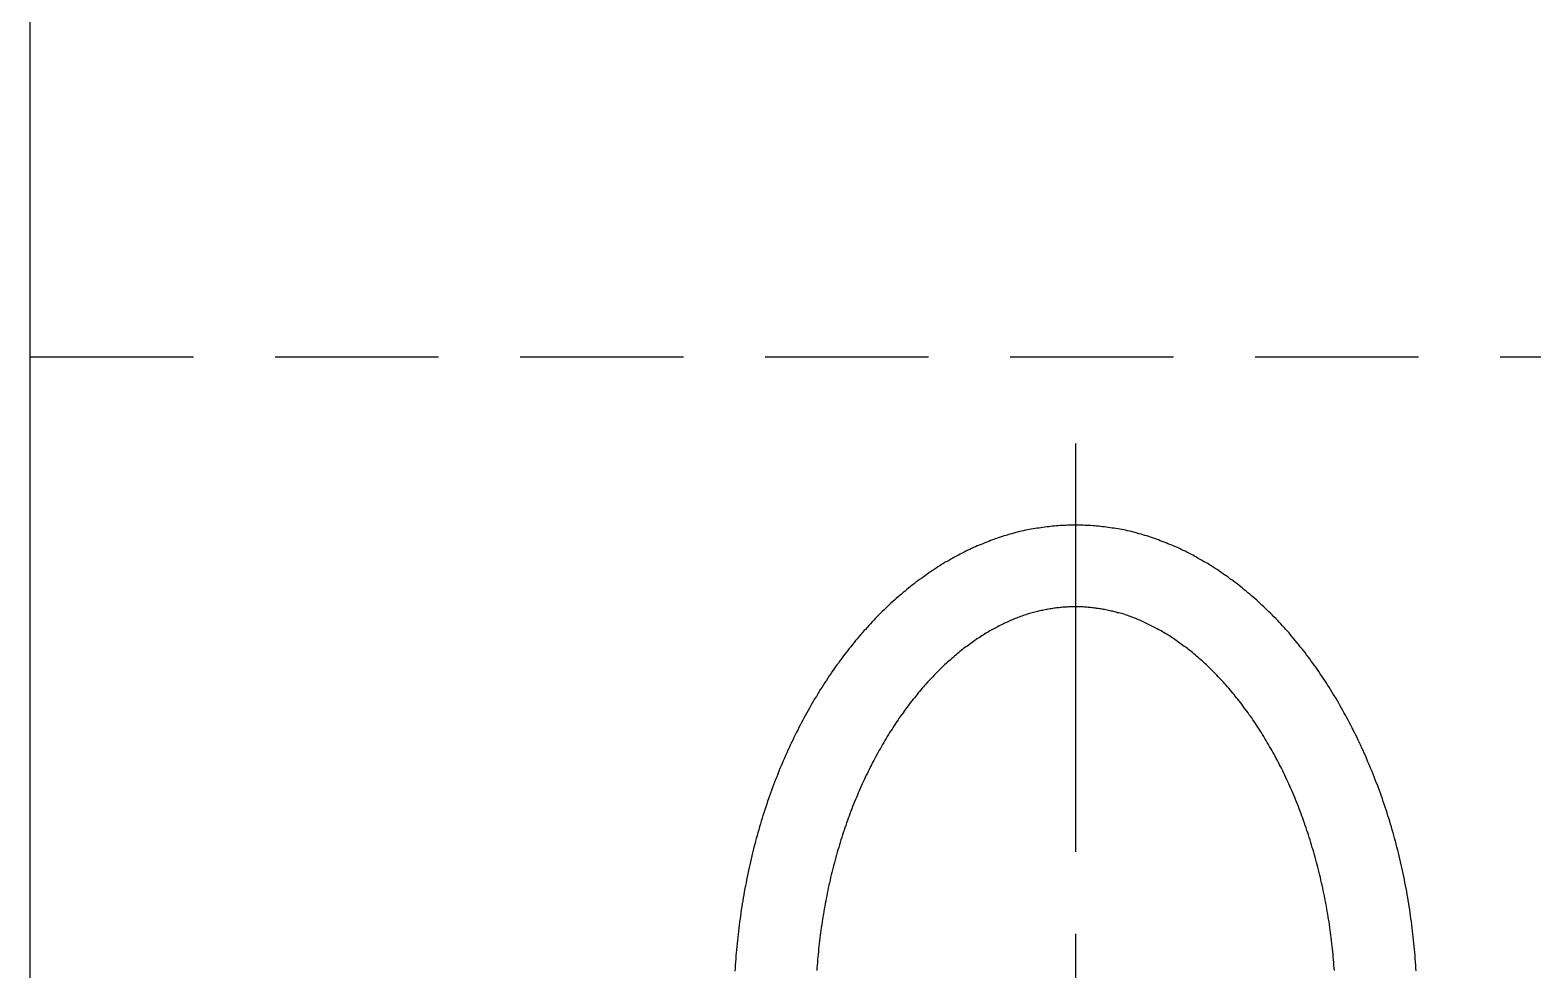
# Model space of a CAD drawing. Extents: x -133.5 to -66.3, y 10.7 to 61.2.
# Drawn here: x -123.849 to -119.249, y 46.281 to 49.156 of the extents above; entities that cross this region are included whole.
import ezdxf

# ---------------------------------------------------------------- set-up
doc = ezdxf.new("R2010")
doc.units = 0
doc.linetypes.add('CENTER', pattern=[2, 1.25, -0.25, 0.25, -0.25])
doc.linetypes.add('DASHED', pattern=[0.75, 0.5, -0.25])
doc.layers.get('0').update_dxf_attribs({"linetype": 'CONTINUOUS'})
doc.layers.add('CENTER', color=1, linetype='CENTER')

msp = doc.modelspace()

# ---------------------------------------------------------------- linework, layer by layer
at = {"color": 7, "linetype": 'CONTINUOUS'}
msp.add_line((-123.8485, 43.4057), (-123.8485, 57.9057), dxfattribs=at)
at = {"color": 3, "linetype": 'DASHED'}
msp.add_line((-123.8485, 48.1557), (-117.2485, 48.1557), dxfattribs=at)
at = {"color": 3, "linetype": 'CONTINUOUS'}
for points in [[(-120.6486, 47.6415, 0), (-120.6544, 47.6415, 0), (-120.6602, 47.6415, 0), (-120.666, 47.6415, 0), (-120.6719, 47.6415, 0), (-120.6777, 47.6405, 0), (-120.6836, 47.6405, 0), (-120.6894, 47.6405, 0), (-120.6953, 47.6405, 0), (-120.7012, 47.6395, 0), (-120.7071, 47.6395, 0), (-120.713, 47.6385, 0), (-120.7189, 47.6385, 0), (-120.7248, 47.6375, 0), (-120.7307, 47.6365, 0), (-120.7366, 47.6365, 0), (-120.7425, 47.6355, 0), (-120.7485, 47.6345, 0), (-120.7544, 47.6335, 0), (-120.7603, 47.6325, 0), (-120.7663, 47.6315, 0), (-120.7722, 47.6305, 0), (-120.7782, 47.6295, 0), (-120.7841, 47.6285, 0), (-120.79, 47.6275, 0), (-120.796, 47.6265, 0), (-120.8019, 47.6255, 0), (-120.8079, 47.6235, 0), (-120.8138, 47.6225, 0), (-120.8198, 47.6215, 0), (-120.8257, 47.6195, 0), (-120.8316, 47.6185, 0), (-120.8376, 47.6165, 0), (-120.8435, 47.6145, 0), (-120.8494, 47.6135, 0), (-120.8554, 47.6115, 0), (-120.8613, 47.6095, 0), (-120.8672, 47.6085, 0), (-120.8731, 47.6065, 0), (-120.879, 47.6045, 0), (-120.8849, 47.6025, 0), (-120.8908, 47.6005, 0), (-120.8967, 47.5985, 0), (-120.9026, 47.5965, 0), (-120.9085, 47.5945, 0), (-120.9143, 47.5915, 0), (-120.9202, 47.5895, 0), (-120.926, 47.5875, 0), (-120.9319, 47.5845, 0), (-120.9377, 47.5825, 0), (-120.9435, 47.5805, 0), (-120.9493, 47.5775, 0), (-120.9551, 47.5745, 0), (-120.9609, 47.5725, 0), (-120.9667, 47.5695, 0), (-120.9725, 47.5665, 0), (-120.9782, 47.5645, 0), (-120.984, 47.5615, 0), (-120.9898, 47.5585, 0), (-120.9955, 47.5555, 0), (-121.0013, 47.5525, 0), (-121.0071, 47.5495, 0), (-121.0128, 47.5465, 0), (-121.0185, 47.5435, 0), (-121.0243, 47.5405, 0), (-121.03, 47.5375, 0), (-121.0357, 47.5335, 0), (-121.0414, 47.5305, 0), (-121.0471, 47.5275, 0), (-121.0528, 47.5235, 0), (-121.0585, 47.5205, 0), (-121.0642, 47.5165, 0), (-121.0699, 47.5135, 0), (-121.0756, 47.5095, 0), (-121.0812, 47.5055, 0), (-121.0869, 47.5015, 0), (-121.0925, 47.4985, 0), (-121.0981, 47.4945, 0), (-121.1037, 47.4905, 0), (-121.1093, 47.4865, 0), (-121.1149, 47.4825, 0), (-121.1205, 47.4785, 0), (-121.1261, 47.4745, 0), (-121.1316, 47.4705, 0), (-121.1372, 47.4665, 0), (-121.1427, 47.4615, 0), (-121.1483, 47.4575, 0), (-121.1538, 47.4535, 0), (-121.1593, 47.4485, 0), (-121.1647, 47.4445, 0), (-121.1702, 47.4395, 0), (-121.1757, 47.4355, 0), (-121.1811, 47.4305, 0), (-121.1865, 47.4265, 0), (-121.1919, 47.4215, 0), (-121.1973, 47.4165, 0), (-121.2027, 47.4115, 0), (-121.2081, 47.4075, 0), (-121.2134, 47.4025, 0), (-121.2188, 47.3975, 0), (-121.2241, 47.3925, 0), (-121.2294, 47.3875, 0), (-121.2347, 47.3825, 0), (-121.2399, 47.3775, 0), (-121.2452, 47.3715, 0), (-121.2504, 47.3665, 0), (-121.2556, 47.3615, 0), (-121.2608, 47.3565, 0), (-121.266, 47.3505, 0), (-121.2711, 47.3455, 0), (-121.2763, 47.3395, 0), (-121.2814, 47.3345, 0), (-121.2865, 47.3285, 0), (-121.2916, 47.3225, 0), (-121.2966, 47.3175, 0), (-121.3017, 47.3115, 0), (-121.3067, 47.3055, 0), (-121.3117, 47.2995, 0), (-121.3166, 47.2935, 0), (-121.3216, 47.2885, 0), (-121.3265, 47.2825, 0), (-121.3314, 47.2765, 0), (-121.3363, 47.2695, 0), (-121.3412, 47.2635, 0), (-121.346, 47.2575, 0), (-121.3508, 47.2515, 0), (-121.3556, 47.2455, 0), (-121.3604, 47.2385, 0), (-121.3651, 47.2325, 0), (-121.3698, 47.2265, 0), (-121.3745, 47.2195, 0), (-121.3792, 47.2135, 0), (-121.3838, 47.2065, 0), (-121.3885, 47.2005, 0), (-121.393, 47.1935, 0), (-121.3976, 47.1865, 0), (-121.4022, 47.1805, 0), (-121.4067, 47.1735, 0), (-121.4112, 47.1665, 0), (-121.4156, 47.1595, 0), (-121.4201, 47.1525, 0), (-121.4245, 47.1455, 0), (-121.4289, 47.1395, 0), (-121.4332, 47.1325, 0), (-121.4375, 47.1255, 0), (-121.4418, 47.1175, 0), (-121.4461, 47.1105, 0), (-121.4504, 47.1035, 0), (-121.4546, 47.0965, 0), (-121.4588, 47.0895, 0), (-121.4629, 47.0815, 0), (-121.467, 47.0745, 0), (-121.4711, 47.0675, 0), (-121.4752, 47.0595, 0), (-121.4792, 47.0525, 0), (-121.4833, 47.0445, 0), (-121.4872, 47.0375, 0), (-121.4912, 47.0295, 0), (-121.4951, 47.0225, 0), (-121.499, 47.0145, 0), (-121.5028, 47.0075, 0), (-121.5066, 46.9995, 0), (-121.5104, 46.9915, 0), (-121.5142, 46.9835, 0), (-121.5179, 46.9765, 0), (-121.5216, 46.9685, 0), (-121.5252, 46.9605, 0), (-121.5289, 46.9525, 0), (-121.5325, 46.9445, 0), (-121.536, 46.9365, 0), (-121.5395, 46.9285, 0), (-121.543, 46.9205, 0), (-121.5465, 46.9125, 0), (-121.5499, 46.9045, 0), (-121.5533, 46.8965, 0), (-121.5566, 46.8885, 0), (-121.5599, 46.8795, 0), (-121.5632, 46.8715, 0), (-121.5664, 46.8635, 0), (-121.5696, 46.8555, 0), (-121.5728, 46.8465, 0), (-121.5759, 46.8385, 0), (-121.579, 46.8295, 0), (-121.5821, 46.8215, 0), (-121.5851, 46.8135, 0), (-121.5881, 46.8045, 0), (-121.591, 46.7965, 0), (-121.5939, 46.7875, 0), (-121.5968, 46.7795, 0), (-121.5996, 46.7705, 0), (-121.6024, 46.7615, 0), (-121.6052, 46.7535, 0), (-121.6079, 46.7445, 0), (-121.6105, 46.7355, 0), (-121.6132, 46.7275, 0), (-121.6157, 46.7185, 0), (-121.6183, 46.7095, 0), (-121.6208, 46.7005, 0), (-121.6233, 46.6915, 0), (-121.6257, 46.6825, 0), (-121.6281, 46.6745, 0), (-121.6304, 46.6655, 0), (-121.6327, 46.6565, 0), (-121.635, 46.6475, 0), (-121.6372, 46.6385, 0), (-121.6394, 46.6295, 0), (-121.6415, 46.6205, 0), (-121.6436, 46.6115, 0), (-121.6457, 46.6025, 0), (-121.6477, 46.5935, 0), (-121.6497, 46.5845, 0), (-121.6516, 46.5745, 0), (-121.6535, 46.5655, 0), (-121.6553, 46.5565, 0), (-121.6571, 46.5475, 0), (-121.6589, 46.5385, 0), (-121.6606, 46.5295, 0), (-121.6623, 46.5195, 0), (-121.6639, 46.5105, 0), (-121.6655, 46.5015, 0), (-121.6671, 46.4925, 0), (-121.6686, 46.4825, 0), (-121.6701, 46.4735, 0), (-121.6715, 46.4645, 0), (-121.6729, 46.4555, 0), (-121.6742, 46.4455, 0), (-121.6755, 46.4365, 0), (-121.6768, 46.4275, 0), (-121.678, 46.4175, 0), (-121.6792, 46.4085, 0), (-121.6803, 46.3985, 0), (-121.6814, 46.3895, 0), (-121.6825, 46.3805, 0), (-121.6835, 46.3705, 0), (-121.6844, 46.3615, 0), (-121.6854, 46.3515, 0), (-121.6862, 46.3425, 0), (-121.6871, 46.3335, 0), (-121.6879, 46.3235, 0), (-121.6886, 46.3145, 0), (-121.6893, 46.3045, 0), (-121.69, 46.2955, 0), (-121.6906, 46.2855, 0), (-121.6912, 46.2765, 0)], [(-119.6063, 46.2775, 0), (-119.6068, 46.2865, 0), (-119.6074, 46.2965, 0), (-119.6081, 46.3055, 0), (-119.6088, 46.3155, 0), (-119.6095, 46.3245, 0), (-119.6103, 46.3345, 0), (-119.6111, 46.3435, 0), (-119.612, 46.3535, 0), (-119.6129, 46.3625, 0), (-119.6139, 46.3715, 0), (-119.6149, 46.3815, 0), (-119.6159, 46.3905, 0), (-119.617, 46.3995, 0), (-119.6181, 46.4095, 0), (-119.6193, 46.4185, 0), (-119.6205, 46.4285, 0), (-119.6218, 46.4375, 0), (-119.6231, 46.4465, 0), (-119.6244, 46.4555, 0), (-119.6258, 46.4655, 0), (-119.6272, 46.4745, 0), (-119.6287, 46.4835, 0), (-119.6302, 46.4935, 0), (-119.6318, 46.5025, 0), (-119.6334, 46.5115, 0), (-119.635, 46.5205, 0), (-119.6367, 46.5295, 0), (-119.6384, 46.5385, 0), (-119.6402, 46.5485, 0), (-119.642, 46.5575, 0), (-119.6438, 46.5665, 0), (-119.6457, 46.5755, 0), (-119.6477, 46.5845, 0), (-119.6496, 46.5935, 0), (-119.6517, 46.6025, 0), (-119.6537, 46.6115, 0), (-119.6558, 46.6205, 0), (-119.658, 46.6295, 0), (-119.6602, 46.6385, 0), (-119.6624, 46.6475, 0), (-119.6647, 46.6565, 0), (-119.667, 46.6655, 0), (-119.6694, 46.6745, 0), (-119.6718, 46.6835, 0), (-119.6742, 46.6915, 0), (-119.6767, 46.7005, 0), (-119.6792, 46.7095, 0), (-119.6817, 46.7185, 0), (-119.6843, 46.7265, 0), (-119.687, 46.7355, 0), (-119.6896, 46.7445, 0), (-119.6924, 46.7525, 0), (-119.6951, 46.7615, 0), (-119.6979, 46.7705, 0), (-119.7007, 46.7785, 0), (-119.7036, 46.7875, 0), (-119.7065, 46.7955, 0), (-119.7094, 46.8045, 0), (-119.7124, 46.8125, 0), (-119.7154, 46.8215, 0), (-119.7185, 46.8295, 0), (-119.7216, 46.8375, 0), (-119.7247, 46.8465, 0), (-119.7279, 46.8545, 0), (-119.7311, 46.8625, 0), (-119.7343, 46.8715, 0), (-119.7376, 46.8795, 0), (-119.7409, 46.8875, 0), (-119.7442, 46.8955, 0), (-119.7476, 46.9035, 0), (-119.751, 46.9115, 0), (-119.7544, 46.9195, 0), (-119.7579, 46.9285, 0), (-119.7614, 46.9365, 0), (-119.7649, 46.9435, 0), (-119.7685, 46.9515, 0), (-119.7721, 46.9595, 0), (-119.7758, 46.9675, 0), (-119.7794, 46.9755, 0), (-119.7832, 46.9835, 0), (-119.7869, 46.9915, 0), (-119.7907, 46.9985, 0), (-119.7945, 47.0065, 0), (-119.7983, 47.0145, 0), (-119.8022, 47.0215, 0), (-119.8061, 47.0295, 0), (-119.81, 47.0365, 0), (-119.814, 47.0445, 0), (-119.818, 47.0515, 0), (-119.822, 47.0595, 0), (-119.826, 47.0665, 0), (-119.8301, 47.0745, 0), (-119.8342, 47.0815, 0), (-119.8384, 47.0885, 0), (-119.8425, 47.0965, 0), (-119.8467, 47.1035, 0), (-119.851, 47.1105, 0), (-119.8552, 47.1175, 0), (-119.8595, 47.1245, 0), (-119.8638, 47.1315, 0), (-119.8682, 47.1385, 0), (-119.8725, 47.1455, 0), (-119.8769, 47.1525, 0), (-119.8813, 47.1595, 0), (-119.8858, 47.1665, 0), (-119.8903, 47.1735, 0), (-119.8948, 47.1795, 0), (-119.8993, 47.1865, 0), (-119.9039, 47.1935, 0), (-119.9084, 47.1995, 0), (-119.913, 47.2065, 0), (-119.9177, 47.2125, 0), (-119.9223, 47.2195, 0), (-119.927, 47.2255, 0), (-119.9317, 47.2325, 0), (-119.9365, 47.2385, 0), (-119.9412, 47.2445, 0), (-119.946, 47.2515, 0), (-119.9508, 47.2575, 0), (-119.9556, 47.2635, 0), (-119.9605, 47.2695, 0), (-119.9654, 47.2755, 0), (-119.9703, 47.2815, 0), (-119.9752, 47.2875, 0), (-119.9801, 47.2935, 0), (-119.9851, 47.2995, 0), (-119.9901, 47.3055, 0), (-119.9951, 47.3115, 0), (-120.0001, 47.3165, 0), (-120.0052, 47.3225, 0), (-120.0102, 47.3285, 0), (-120.0153, 47.3335, 0), (-120.0205, 47.3395, 0), (-120.0256, 47.3445, 0), (-120.0307, 47.3505, 0), (-120.0359, 47.3555, 0), (-120.0411, 47.3605, 0), (-120.0463, 47.3665, 0), (-120.0515, 47.3715, 0), (-120.0568, 47.3765, 0), (-120.062, 47.3815, 0), (-120.0673, 47.3865, 0), (-120.0726, 47.3915, 0), (-120.0779, 47.3965, 0), (-120.0832, 47.4015, 0), (-120.0886, 47.4065, 0), (-120.0939, 47.4115, 0), (-120.0993, 47.4165, 0), (-120.1047, 47.4205, 0), (-120.1101, 47.4255, 0), (-120.1155, 47.4305, 0), (-120.121, 47.4345, 0), (-120.1264, 47.4395, 0), (-120.1319, 47.4435, 0), (-120.1374, 47.4485, 0), (-120.1429, 47.4525, 0), (-120.1484, 47.4575, 0), (-120.1539, 47.4615, 0), (-120.1595, 47.4655, 0), (-120.165, 47.4695, 0), (-120.1706, 47.4735, 0), (-120.1762, 47.4775, 0), (-120.1818, 47.4825, 0), (-120.1874, 47.4865, 0), (-120.193, 47.4895, 0), (-120.1986, 47.4935, 0), (-120.2042, 47.4975, 0), (-120.2099, 47.5015, 0), (-120.2155, 47.5055, 0), (-120.2212, 47.5085, 0), (-120.2269, 47.5125, 0), (-120.2326, 47.5165, 0), (-120.2383, 47.5195, 0), (-120.244, 47.5235, 0), (-120.2497, 47.5265, 0), (-120.2554, 47.5295, 0), (-120.2612, 47.5335, 0), (-120.2669, 47.5365, 0), (-120.2727, 47.5395, 0), (-120.2784, 47.5435, 0), (-120.2842, 47.5465, 0), (-120.29, 47.5495, 0), (-120.2958, 47.5525, 0), (-120.3016, 47.5555, 0), (-120.3074, 47.5585, 0), (-120.3132, 47.5615, 0), (-120.319, 47.5635, 0), (-120.3248, 47.5665, 0), (-120.3306, 47.5695, 0), (-120.3365, 47.5725, 0), (-120.3423, 47.5745, 0), (-120.3482, 47.5775, 0), (-120.354, 47.5795, 0), (-120.3599, 47.5825, 0), (-120.3657, 47.5845, 0), (-120.3716, 47.5875, 0), (-120.3774, 47.5895, 0), (-120.3833, 47.5915, 0), (-120.3892, 47.5935, 0), (-120.3951, 47.5965, 0), (-120.4009, 47.5985, 0), (-120.4068, 47.6005, 0), (-120.4127, 47.6025, 0), (-120.4186, 47.6045, 0), (-120.4245, 47.6065, 0), (-120.4304, 47.6085, 0), (-120.4363, 47.6095, 0), (-120.4422, 47.6115, 0), (-120.4481, 47.6135, 0), (-120.454, 47.6145, 0), (-120.4598, 47.6165, 0), (-120.4657, 47.6185, 0), (-120.4716, 47.6195, 0), (-120.4775, 47.6215, 0), (-120.4834, 47.6225, 0), (-120.4893, 47.6235, 0), (-120.4952, 47.6255, 0), (-120.5011, 47.6265, 0), (-120.507, 47.6275, 0), (-120.5129, 47.6285, 0), (-120.5188, 47.6295, 0), (-120.5248, 47.6305, 0), (-120.5307, 47.6315, 0), (-120.5366, 47.6325, 0), (-120.5425, 47.6335, 0), (-120.5485, 47.6345, 0), (-120.5544, 47.6355, 0), (-120.5603, 47.6365, 0), (-120.5663, 47.6365, 0), (-120.5722, 47.6375, 0), (-120.5781, 47.6385, 0), (-120.584, 47.6385, 0), (-120.5899, 47.6395, 0), (-120.5958, 47.6395, 0), (-120.6017, 47.6405, 0), (-120.6076, 47.6405, 0), (-120.6135, 47.6405, 0), (-120.6194, 47.6405, 0), (-120.6252, 47.6415, 0), (-120.6311, 47.6415, 0), (-120.6369, 47.6415, 0), (-120.6427, 47.6415, 0), (-120.6486, 47.6415, 0)]]:
    msp.add_polyline3d(points, dxfattribs=at)
at = {"color": 7}
for points in [[(-120.6486, 47.3915, 0), (-120.6524, 47.3915, 0), (-120.6563, 47.3915, 0), (-120.6601, 47.3915, 0), (-120.664, 47.3915, 0), (-120.6678, 47.3915, 0), (-120.6717, 47.3915, 0), (-120.6756, 47.3905, 0), (-120.6794, 47.3905, 0), (-120.6833, 47.3905, 0), (-120.6872, 47.3905, 0), (-120.691, 47.3895, 0), (-120.6949, 47.3895, 0), (-120.6988, 47.3885, 0), (-120.7027, 47.3885, 0), (-120.7066, 47.3885, 0), (-120.7105, 47.3875, 0), (-120.7144, 47.3875, 0), (-120.7183, 47.3865, 0), (-120.7222, 47.3855, 0), (-120.7261, 47.3855, 0), (-120.73, 47.3845, 0), (-120.7339, 47.3835, 0), (-120.7378, 47.3835, 0), (-120.7417, 47.3825, 0), (-120.7456, 47.3815, 0), (-120.7496, 47.3805, 0), (-120.7535, 47.3805, 0), (-120.7574, 47.3795, 0), (-120.7614, 47.3785, 0), (-120.7653, 47.3775, 0), (-120.7693, 47.3765, 0), (-120.7732, 47.3755, 0), (-120.7772, 47.3745, 0), (-120.7811, 47.3725, 0), (-120.7851, 47.3715, 0), (-120.7891, 47.3705, 0), (-120.793, 47.3695, 0), (-120.797, 47.3685, 0), (-120.801, 47.3665, 0), (-120.805, 47.3655, 0), (-120.809, 47.3645, 0), (-120.813, 47.3625, 0), (-120.817, 47.3615, 0), (-120.821, 47.3595, 0), (-120.825, 47.3585, 0), (-120.829, 47.3565, 0), (-120.8331, 47.3555, 0), (-120.8371, 47.3535, 0), (-120.8411, 47.3515, 0), (-120.8452, 47.3505, 0), (-120.8492, 47.3485, 0), (-120.8533, 47.3465, 0), (-120.8573, 47.3445, 0), (-120.8614, 47.3425, 0), (-120.8655, 47.3415, 0), (-120.8695, 47.3395, 0), (-120.8736, 47.3375, 0), (-120.8777, 47.3355, 0), (-120.8818, 47.3335, 0), (-120.8859, 47.3305, 0), (-120.89, 47.3285, 0), (-120.8941, 47.3265, 0), (-120.8983, 47.3245, 0), (-120.9024, 47.3225, 0), (-120.9065, 47.3195, 0), (-120.9107, 47.3175, 0), (-120.9148, 47.3145, 0), (-120.919, 47.3125, 0), (-120.9231, 47.3105, 0), (-120.9273, 47.3075, 0), (-120.9314, 47.3045, 0), (-120.9356, 47.3025, 0), (-120.9398, 47.2995, 0), (-120.9439, 47.2965, 0), (-120.9481, 47.2945, 0), (-120.9523, 47.2915, 0), (-120.9565, 47.2885, 0), (-120.9607, 47.2855, 0), (-120.9648, 47.2825, 0), (-120.969, 47.2795, 0), (-120.9732, 47.2765, 0), (-120.9774, 47.2735, 0), (-120.9816, 47.2705, 0), (-120.9858, 47.2675, 0), (-120.99, 47.2645, 0), (-120.9941, 47.2605, 0), (-120.9983, 47.2575, 0), (-121.0025, 47.2545, 0), (-121.0067, 47.2505, 0), (-121.0109, 47.2475, 0), (-121.015, 47.2435, 0), (-121.0192, 47.2405, 0), (-121.0234, 47.2365, 0), (-121.0275, 47.2335, 0), (-121.0317, 47.2295, 0), (-121.0359, 47.2255, 0), (-121.04, 47.2225, 0), (-121.0442, 47.2185, 0), (-121.0483, 47.2145, 0), (-121.0525, 47.2105, 0), (-121.0566, 47.2065, 0), (-121.0607, 47.2025, 0), (-121.0649, 47.1985, 0), (-121.069, 47.1945, 0), (-121.0731, 47.1905, 0), (-121.0772, 47.1865, 0), (-121.0813, 47.1825, 0), (-121.0854, 47.1775, 0), (-121.0894, 47.1735, 0), (-121.0935, 47.1695, 0), (-121.0976, 47.1645, 0), (-121.1016, 47.1605, 0), (-121.1057, 47.1555, 0), (-121.1097, 47.1515, 0), (-121.1137, 47.1465, 0), (-121.1178, 47.1425, 0), (-121.1218, 47.1375, 0), (-121.1258, 47.1325, 0), (-121.1298, 47.1285, 0), (-121.1337, 47.1235, 0), (-121.1377, 47.1185, 0), (-121.1416, 47.1135, 0), (-121.1456, 47.1085, 0), (-121.1495, 47.1035, 0), (-121.1534, 47.0985, 0), (-121.1573, 47.0935, 0), (-121.1612, 47.0885, 0), (-121.1651, 47.0835, 0), (-121.1689, 47.0785, 0), (-121.1728, 47.0725, 0), (-121.1766, 47.0675, 0), (-121.1804, 47.0625, 0), (-121.1842, 47.0565, 0), (-121.188, 47.0515, 0), (-121.1918, 47.0455, 0), (-121.1955, 47.0405, 0), (-121.1992, 47.0345, 0), (-121.2029, 47.0295, 0), (-121.2066, 47.0235, 0), (-121.2103, 47.0175, 0), (-121.2139, 47.0125, 0), (-121.2176, 47.0065, 0), (-121.2212, 47.0005, 0), (-121.2248, 46.9945, 0), (-121.2284, 46.9885, 0), (-121.2319, 46.9825, 0), (-121.2355, 46.9765, 0), (-121.239, 46.9705, 0), (-121.2425, 46.9645, 0), (-121.2459, 46.9585, 0), (-121.2494, 46.9525, 0), (-121.2528, 46.9465, 0), (-121.2562, 46.9405, 0), (-121.2596, 46.9335, 0), (-121.263, 46.9275, 0), (-121.2663, 46.9215, 0), (-121.2696, 46.9155, 0), (-121.2729, 46.9085, 0), (-121.2762, 46.9025, 0), (-121.2794, 46.8955, 0), (-121.2826, 46.8895, 0), (-121.2858, 46.8825, 0), (-121.289, 46.8765, 0), (-121.2922, 46.8695, 0), (-121.2953, 46.8625, 0), (-121.2984, 46.8565, 0), (-121.3014, 46.8495, 0), (-121.3045, 46.8425, 0), (-121.3075, 46.8355, 0), (-121.3105, 46.8285, 0), (-121.3135, 46.8225, 0), (-121.3164, 46.8155, 0), (-121.3193, 46.8085, 0), (-121.3222, 46.8015, 0), (-121.325, 46.7945, 0), (-121.3279, 46.7875, 0), (-121.3307, 46.7805, 0), (-121.3334, 46.7735, 0), (-121.3362, 46.7665, 0), (-121.3389, 46.7585, 0), (-121.3415, 46.7515, 0), (-121.3442, 46.7445, 0), (-121.3468, 46.7375, 0), (-121.3494, 46.7305, 0), (-121.352, 46.7225, 0), (-121.3545, 46.7155, 0), (-121.357, 46.7085, 0), (-121.3594, 46.7005, 0), (-121.3619, 46.6935, 0), (-121.3643, 46.6855, 0), (-121.3666, 46.6785, 0), (-121.369, 46.6705, 0), (-121.3713, 46.6635, 0), (-121.3735, 46.6555, 0), (-121.3758, 46.6485, 0), (-121.378, 46.6405, 0), (-121.3802, 46.6325, 0), (-121.3823, 46.6255, 0), (-121.3844, 46.6175, 0), (-121.3864, 46.6095, 0), (-121.3885, 46.6025, 0), (-121.3905, 46.5945, 0), (-121.3924, 46.5865, 0), (-121.3944, 46.5785, 0), (-121.3963, 46.5715, 0), (-121.3981, 46.5635, 0), (-121.3999, 46.5555, 0), (-121.4017, 46.5475, 0), (-121.4035, 46.5395, 0), (-121.4052, 46.5315, 0), (-121.4069, 46.5235, 0), (-121.4085, 46.5155, 0), (-121.4101, 46.5075, 0), (-121.4117, 46.4995, 0), (-121.4133, 46.4915, 0), (-121.4148, 46.4835, 0), (-121.4162, 46.4755, 0), (-121.4177, 46.4675, 0), (-121.4191, 46.4595, 0), (-121.4204, 46.4515, 0), (-121.4218, 46.4435, 0), (-121.4231, 46.4355, 0), (-121.4243, 46.4275, 0), (-121.4255, 46.4195, 0), (-121.4267, 46.4105, 0), (-121.4279, 46.4025, 0), (-121.429, 46.3945, 0), (-121.43, 46.3865, 0), (-121.4311, 46.3785, 0), (-121.4321, 46.3695, 0), (-121.433, 46.3615, 0), (-121.434, 46.3535, 0), (-121.4349, 46.3455, 0), (-121.4357, 46.3365, 0), (-121.4365, 46.3285, 0), (-121.4373, 46.3205, 0), (-121.438, 46.3125, 0), (-121.4387, 46.3035, 0), (-121.4394, 46.2955, 0), (-121.44, 46.2875, 0), (-121.4406, 46.2785, 0)], [(-119.8564, 46.2785, 0), (-119.857, 46.2875, 0), (-119.8576, 46.2955, 0), (-119.8583, 46.3035, 0), (-119.859, 46.3125, 0), (-119.8597, 46.3205, 0), (-119.8605, 46.3285, 0), (-119.8613, 46.3365, 0), (-119.8621, 46.3455, 0), (-119.863, 46.3535, 0), (-119.8639, 46.3615, 0), (-119.8649, 46.3695, 0), (-119.8659, 46.3785, 0), (-119.8669, 46.3865, 0), (-119.868, 46.3945, 0), (-119.8691, 46.4025, 0), (-119.8703, 46.4105, 0), (-119.8715, 46.4195, 0), (-119.8727, 46.4275, 0), (-119.874, 46.4355, 0), (-119.8753, 46.4435, 0), (-119.8766, 46.4515, 0), (-119.878, 46.4595, 0), (-119.8794, 46.4675, 0), (-119.8809, 46.4755, 0), (-119.8823, 46.4835, 0), (-119.8839, 46.4915, 0), (-119.8854, 46.4995, 0), (-119.887, 46.5075, 0), (-119.8886, 46.5155, 0), (-119.8903, 46.5235, 0), (-119.892, 46.5315, 0), (-119.8937, 46.5395, 0), (-119.8955, 46.5475, 0), (-119.8973, 46.5555, 0), (-119.8991, 46.5635, 0), (-119.901, 46.5705, 0), (-119.9029, 46.5785, 0), (-119.9048, 46.5865, 0), (-119.9068, 46.5945, 0), (-119.9088, 46.6025, 0), (-119.9109, 46.6095, 0), (-119.9129, 46.6175, 0), (-119.915, 46.6255, 0), (-119.9172, 46.6325, 0), (-119.9193, 46.6405, 0), (-119.9215, 46.6485, 0), (-119.9238, 46.6555, 0), (-119.926, 46.6635, 0), (-119.9283, 46.6705, 0), (-119.9307, 46.6785, 0), (-119.933, 46.6855, 0), (-119.9354, 46.6935, 0), (-119.9378, 46.7005, 0), (-119.9403, 46.7075, 0), (-119.9428, 46.7155, 0), (-119.9453, 46.7225, 0), (-119.9478, 46.7295, 0), (-119.9504, 46.7375, 0), (-119.953, 46.7445, 0), (-119.9556, 46.7515, 0), (-119.9583, 46.7585, 0), (-119.961, 46.7665, 0), (-119.9637, 46.7735, 0), (-119.9665, 46.7805, 0), (-119.9693, 46.7875, 0), (-119.9721, 46.7945, 0), (-119.9749, 46.8015, 0), (-119.9778, 46.8085, 0), (-119.9807, 46.8155, 0), (-119.9836, 46.8225, 0), (-119.9866, 46.8295, 0), (-119.9895, 46.8355, 0), (-119.9925, 46.8425, 0), (-119.9956, 46.8495, 0), (-119.9986, 46.8565, 0), (-120.0017, 46.8625, 0), (-120.0049, 46.8695, 0), (-120.008, 46.8765, 0), (-120.0112, 46.8825, 0), (-120.0144, 46.8895, 0), (-120.0176, 46.8955, 0), (-120.0208, 46.9025, 0), (-120.0241, 46.9085, 0), (-120.0274, 46.9155, 0), (-120.0307, 46.9215, 0), (-120.0341, 46.9275, 0), (-120.0374, 46.9345, 0), (-120.0408, 46.9405, 0), (-120.0442, 46.9465, 0), (-120.0477, 46.9525, 0), (-120.0511, 46.9585, 0), (-120.0546, 46.9645, 0), (-120.0581, 46.9705, 0), (-120.0616, 46.9765, 0), (-120.0652, 46.9825, 0), (-120.0687, 46.9885, 0), (-120.0723, 46.9945, 0), (-120.0759, 47.0005, 0), (-120.0795, 47.0065, 0), (-120.0832, 47.0125, 0), (-120.0868, 47.0175, 0), (-120.0905, 47.0235, 0), (-120.0942, 47.0295, 0), (-120.0979, 47.0345, 0), (-120.1017, 47.0405, 0), (-120.1054, 47.0455, 0), (-120.1092, 47.0515, 0), (-120.1129, 47.0565, 0), (-120.1167, 47.0615, 0), (-120.1206, 47.0675, 0), (-120.1244, 47.0725, 0), (-120.1282, 47.0775, 0), (-120.1321, 47.0825, 0), (-120.136, 47.0885, 0), (-120.1398, 47.0935, 0), (-120.1437, 47.0985, 0), (-120.1477, 47.1035, 0), (-120.1516, 47.1085, 0), (-120.1555, 47.1135, 0), (-120.1595, 47.1185, 0), (-120.1634, 47.1235, 0), (-120.1674, 47.1275, 0), (-120.1714, 47.1325, 0), (-120.1754, 47.1375, 0), (-120.1794, 47.1425, 0), (-120.1834, 47.1465, 0), (-120.1875, 47.1515, 0), (-120.1915, 47.1555, 0), (-120.1956, 47.1605, 0), (-120.1996, 47.1645, 0), (-120.2037, 47.1695, 0), (-120.2078, 47.1735, 0), (-120.2118, 47.1775, 0), (-120.2159, 47.1825, 0), (-120.22, 47.1865, 0), (-120.2241, 47.1905, 0), (-120.2283, 47.1945, 0), (-120.2324, 47.1985, 0), (-120.2365, 47.2025, 0), (-120.2406, 47.2065, 0), (-120.2448, 47.2105, 0), (-120.2489, 47.2145, 0), (-120.2531, 47.2185, 0), (-120.2572, 47.2225, 0), (-120.2614, 47.2265, 0), (-120.2655, 47.2295, 0), (-120.2697, 47.2335, 0), (-120.2738, 47.2375, 0), (-120.278, 47.2405, 0), (-120.2822, 47.2445, 0), (-120.2864, 47.2475, 0), (-120.2905, 47.2515, 0), (-120.2947, 47.2545, 0), (-120.2989, 47.2575, 0), (-120.3031, 47.2605, 0), (-120.3072, 47.2645, 0), (-120.3114, 47.2675, 0), (-120.3156, 47.2705, 0), (-120.3197, 47.2735, 0), (-120.3239, 47.2765, 0), (-120.328, 47.2795, 0), (-120.3322, 47.2825, 0), (-120.3364, 47.2855, 0), (-120.3405, 47.2885, 0), (-120.3447, 47.2915, 0), (-120.3488, 47.2945, 0), (-120.353, 47.2965, 0), (-120.3571, 47.2995, 0), (-120.3613, 47.3025, 0), (-120.3654, 47.3045, 0), (-120.3695, 47.3075, 0), (-120.3737, 47.3095, 0), (-120.3778, 47.3125, 0), (-120.3819, 47.3145, 0), (-120.3861, 47.3175, 0), (-120.3902, 47.3195, 0), (-120.3943, 47.3215, 0), (-120.3984, 47.3245, 0), (-120.4025, 47.3265, 0), (-120.4066, 47.3285, 0), (-120.4108, 47.3305, 0), (-120.4149, 47.3325, 0), (-120.419, 47.3345, 0), (-120.4231, 47.3365, 0), (-120.4272, 47.3385, 0), (-120.4312, 47.3405, 0), (-120.4353, 47.3425, 0), (-120.4394, 47.3445, 0), (-120.4435, 47.3465, 0), (-120.4476, 47.3485, 0), (-120.4516, 47.3505, 0), (-120.4557, 47.3515, 0), (-120.4597, 47.3535, 0), (-120.4638, 47.3555, 0), (-120.4679, 47.3565, 0), (-120.4719, 47.3585, 0), (-120.4759, 47.3595, 0), (-120.48, 47.3615, 0), (-120.484, 47.3625, 0), (-120.488, 47.3645, 0), (-120.4921, 47.3655, 0), (-120.4961, 47.3665, 0), (-120.5001, 47.3685, 0), (-120.5041, 47.3695, 0), (-120.5081, 47.3705, 0), (-120.5121, 47.3715, 0), (-120.5161, 47.3725, 0), (-120.52, 47.3735, 0), (-120.524, 47.3755, 0), (-120.528, 47.3765, 0), (-120.532, 47.3775, 0), (-120.5359, 47.3785, 0), (-120.5399, 47.3785, 0), (-120.5438, 47.3795, 0), (-120.5478, 47.3805, 0), (-120.5517, 47.3815, 0), (-120.5556, 47.3825, 0), (-120.5595, 47.3835, 0), (-120.5635, 47.3835, 0), (-120.5674, 47.3845, 0), (-120.5713, 47.3855, 0), (-120.5752, 47.3855, 0), (-120.579, 47.3865, 0), (-120.5829, 47.3865, 0), (-120.5868, 47.3875, 0), (-120.5907, 47.3875, 0), (-120.5946, 47.3885, 0), (-120.5984, 47.3885, 0), (-120.6023, 47.3895, 0), (-120.6062, 47.3895, 0), (-120.61, 47.3895, 0), (-120.6139, 47.3905, 0), (-120.6177, 47.3905, 0), (-120.6216, 47.3905, 0), (-120.6255, 47.3915, 0), (-120.6293, 47.3915, 0), (-120.6332, 47.3915, 0), (-120.637, 47.3915, 0), (-120.6409, 47.3915, 0), (-120.6447, 47.3915, 0), (-120.6486, 47.3915, 0)]]:
    msp.add_polyline3d(points, dxfattribs=at)
at = {"layer": 'CENTER', "color": 1, "linetype": 'CENTER'}
msp.add_line((-120.6485, 47.8915), (-120.6485, 44.4198), dxfattribs=at)

doc.saveas('drawing.dxf')
